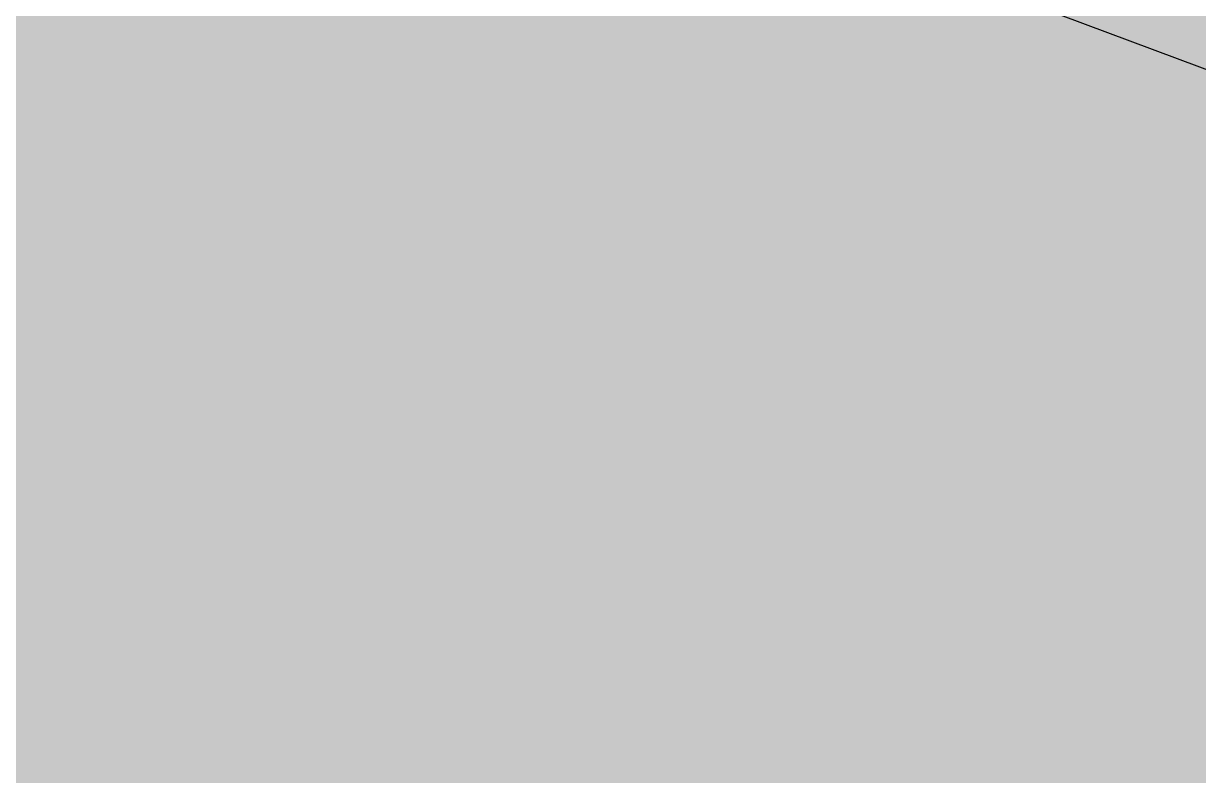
# Model space of a CAD drawing. Header units: millimetres. Extents: x 50 to 612415, y 2 to 4150.
# Drawn here: x 471218.41 to 471237.18, y 3077.3 to 3089.31 of the extents above; entities that cross this region are included whole.
import ezdxf

# ---------------------------------------------------------------- set-up
doc = ezdxf.new("R2010")
doc.units = ezdxf.units.MM
doc.layers.add('HATCH', color=8, linetype='Continuous', lineweight=9)
doc.layers.add('OUTLINE', color=7, linetype='Continuous', lineweight=25)

msp = doc.modelspace()

# ---------------------------------------------------------------- hatches: boundary and pattern name
at = {"layer": 'HATCH', "true_color": 0xccae87}
for points in [[(471087.052, 3210.435), (470946.856, 3263.009), (471408.076, 2921.654)], [(471408.076, 2918.083), (470946.856, 3259.438), (471087.052, 3206.864)], [(471227.249, 3157.861), (471087.052, 3210.435), (471408.761, 2921.075)], [(471087.052, 3210.435), (471408.076, 2921.654), (471408.761, 2921.075)], [(471408.761, 2917.504), (471087.052, 3206.864), (471227.249, 3154.29)], [(471408.761, 2917.504), (471408.076, 2918.083), (471087.052, 3206.864)], [(471233.847, 3102.85), (470986.441, 3195.628), (471408.076, 2918.083)], [(471233.847, 3098.387), (470986.441, 3191.164), (471408.076, 2913.619)], [(471408.076, 2913.619), (470986.441, 3191.164), (471233.847, 3098.387)], [(471233.847, 3096.601), (470986.441, 3189.378), (471408.076, 2911.834)], [(471408.076, 2911.834), (470986.441, 3189.378), (471233.847, 3096.601)], [(471408.076, 2911.387), (470986.441, 3188.932), (471233.847, 3096.155)], [(471233.847, 3096.155), (470986.441, 3188.932), (471441.874, 2891.22)], [(471233.847, 3093.923), (470986.441, 3186.7), (471441.874, 2888.988)], [(471441.874, 2888.988), (470986.441, 3186.7), (471233.847, 3093.923)], [(471441.874, 2885.417), (470986.441, 3183.129), (471233.847, 3090.352)], [(471295.905, 3085.93), (471277.349, 3073.559), (471031.592, 3165.718)], [(471233.847, 3090.352), (471235.019, 3090.022), (471454.822, 3009.874)], [(471233.847, 3090.352), (471454.822, 3009.874), (471454.488, 3009.222)], [(471233.847, 3090.352), (471454.488, 3009.222), (471454.503, 3008.549)], [(471233.847, 3090.352), (471454.503, 3008.549), (471454.865, 3007.902)], [(471233.847, 3090.352), (471454.865, 3007.902), (471455.551, 3007.323)], [(471233.847, 3090.352), (471455.551, 3007.323), (471456.512, 3006.852)], [(471531.152, 2812.79), (471233.847, 3090.352), (471456.512, 3006.852)], [(471531.152, 2812.79), (471441.874, 2885.417), (471233.847, 3090.352)], [(471235.019, 3090.022), (471236.323, 3089.855), (471454.822, 3009.874)]]:
    msp.add_hatch(color=43, dxfattribs=at).paths.add_polyline_path(points)
at = {"layer": 'HATCH', "true_color": 0xc0a47f}
msp.add_hatch(color=33, dxfattribs=at).paths.add_polyline_path([(471277.349, 3073.559), (471031.592, 3165.718), (471031.592, 3171.521), (471277.349, 3079.362)])

# ---------------------------------------------------------------- linework, layer by layer
at = {"layer": 'OUTLINE', "color": 139, "true_color": 0x42544a}
msp.add_line((471277.349, 3073.559), (471031.592, 3165.718), dxfattribs=at)
msp.add_line((471277.349, 3073.559), (471031.592, 3165.718), dxfattribs=at)

doc.saveas('drawing.dxf')
